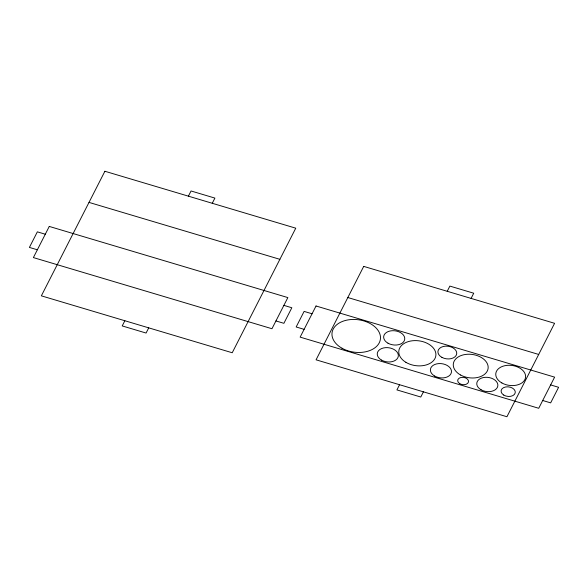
<?xml version="1.0" encoding="UTF-8"?>
<svg xmlns="http://www.w3.org/2000/svg" width="588" height="588" viewBox="0 0 588 588"><rect width="100%" height="100%" fill="white"/><g stroke="black" fill="none" stroke-linecap="round" stroke-linejoin="round"><path stroke-width="0.88" d="M124.862 320.739L122.216 325.928L146.074 333.043L148.72 327.854M188.395 196.164L191.049 190.975L214.907 198.09L212.261 203.279M399.568 384.721L396.922 389.91L420.78 397.025L423.426 391.836M447.225 291.288L449.871 286.099L473.73 293.214L471.084 298.403M89.008 202.404L279.881 259.323M347.831 297.528L538.704 354.454M45.298 234.222L37.345 231.848L29.4 247.423L37.353 249.79M283.879 305.37L291.832 307.744L283.894 323.312L275.941 320.945M312.059 313.772L304.106 311.405L296.168 326.972L304.121 329.346M550.647 384.927L558.6 387.294L550.655 402.868L542.702 400.494M49.267 226.431L33.384 257.581L271.965 328.729L287.855 297.587L49.267 226.431M104.892 171.262L41.358 295.837L232.223 352.756L295.764 228.181L104.892 171.262M316.035 305.988L300.145 337.13L538.733 408.285L554.616 377.136L316.035 305.988M363.715 266.386L316.065 359.819L506.93 416.738L554.587 323.304L363.715 266.386M341.915 348.184A24.387 16.346 7.6 0 0 380.355 339.474A24.387 16.346 7.6 0 0 346.406 320.225A24.387 16.346 7.6 0 0 341.915 348.184M459.72 383.655A5.468 3.668 7.6 0 0 468.489 381.957A5.468 3.668 7.6 0 0 461.11 377.445A5.468 3.668 7.6 0 0 459.72 383.655M503.732 395.062A7.144 4.792 7.6 0 0 515.213 392.894A7.144 4.792 7.6 0 0 505.629 386.963A7.144 4.792 7.6 0 0 503.732 395.062M387.984 343.194A10.613 7.115 7.6 0 0 404.706 339.401A10.613 7.115 7.6 0 0 389.94 331.022A10.613 7.115 7.6 0 0 387.984 343.194M381.583 360.121A10.613 7.115 7.6 0 0 398.304 356.328A10.613 7.115 7.6 0 0 383.538 347.949A10.613 7.115 7.6 0 0 381.583 360.121M405.867 362.296A18.662 12.51 7.6 0 0 435.73 356.379A18.662 12.51 7.6 0 0 410.446 341.069A18.662 12.51 7.6 0 0 405.867 362.296M434.701 376.063A10.613 7.115 7.6 0 0 451.43 372.277A10.613 7.115 7.6 0 0 436.656 363.899A10.613 7.115 7.6 0 0 434.701 376.063M441.911 357.364A9.467 6.343 7.6 0 0 456.714 353.792A9.467 6.343 7.6 0 0 443.367 346.472A9.467 6.343 7.6 0 0 441.911 357.364M460.669 375.048A17.544 11.767 7.6 0 0 488.106 368.433A17.544 11.767 7.6 0 0 463.366 354.851A17.544 11.767 7.6 0 0 460.669 375.048M481.087 389.793A10.613 7.115 7.6 0 0 497.815 386A10.613 7.115 7.6 0 0 483.042 377.628A10.613 7.115 7.6 0 0 481.087 389.793M501.88 382.957A15.009 10.062 7.6 0 0 525.532 377.599A15.009 10.062 7.6 0 0 504.644 365.743A15.009 10.062 7.6 0 0 501.88 382.957"/></g></svg>
